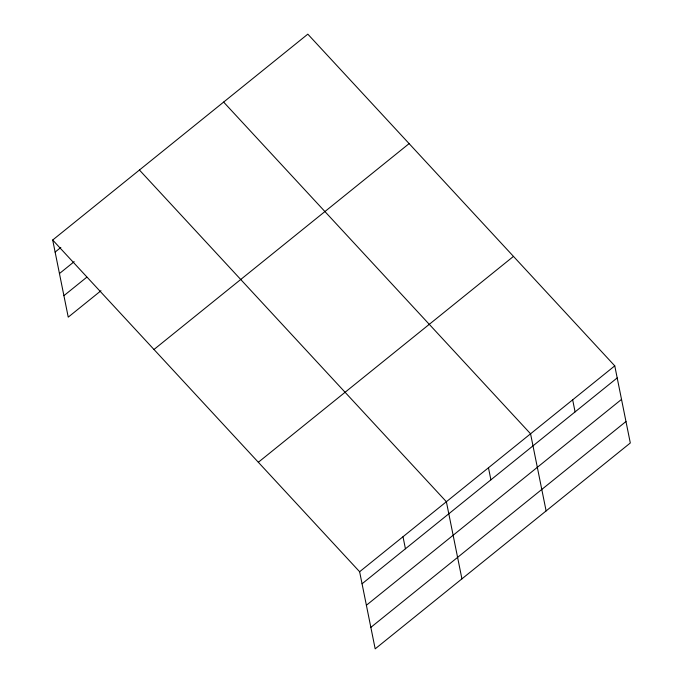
<?xml version="1.0" encoding="UTF-8"?>
<svg xmlns="http://www.w3.org/2000/svg" width="683" height="683" viewBox="0 0 683 683"><rect width="100%" height="100%" fill="white"/><g stroke="black" fill="none" stroke-linecap="round" stroke-linejoin="round"><path stroke-width="1.02" d="M52.693 240.015L307.82 34.15L614.76 365.857L630.307 442.985L375.18 648.85L359.625 571.731L52.693 240.015L68.24 317.143L100.973 290.727M55.118 252.078L60.847 247.459M59.455 273.55L74.182 261.666M63.912 295.671L86.826 277.178M153.982 349.483L409.108 143.618M258.336 462.263L513.471 256.398M359.625 571.731L614.76 365.857M362.058 583.786L617.193 377.921M366.387 605.258L621.521 399.393M370.852 627.378L625.978 421.513M223.631 102.083L530.563 433.799L546.118 510.918M139.434 170.024L446.375 501.732L461.921 578.851M572.661 399.828L575.095 411.883M488.473 467.761L490.898 479.825M403.004 536.727L405.429 548.79"/></g></svg>
